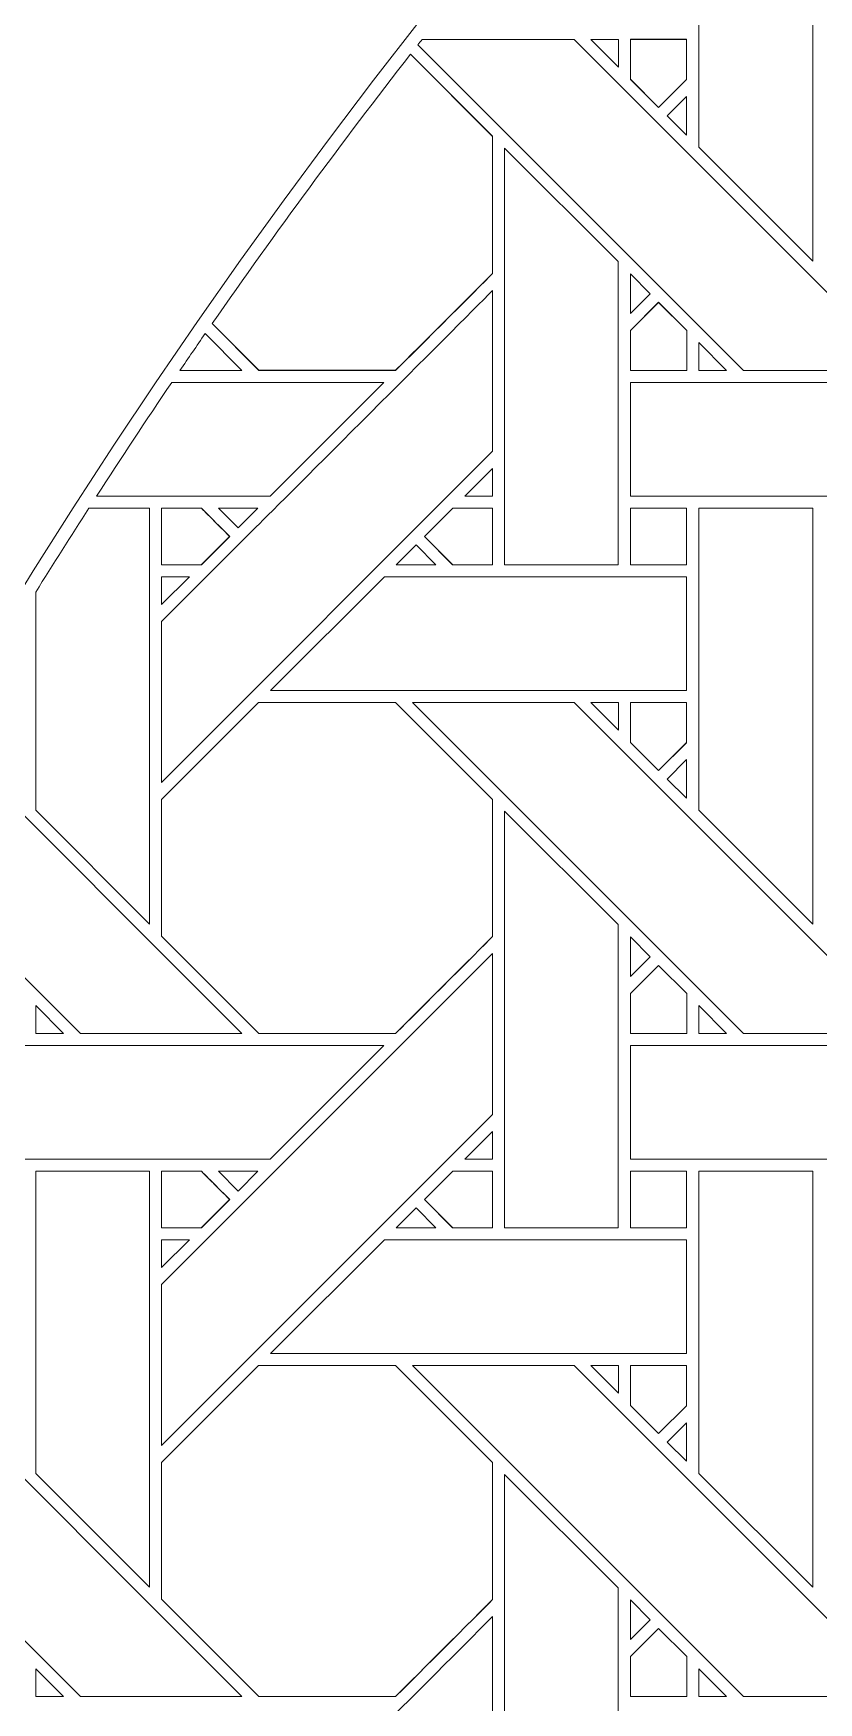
# Model space of a CAD drawing. Header units: inches. Extents: x 2.4 to 22.4, y -0.9 to 19.1.
# Drawn here: x 4.847 to 5.971, y 12.17 to 14.558 of the extents above; entities that cross this region are included whole.
import ezdxf

# ---------------------------------------------------------------- set-up
doc = ezdxf.new("R2010")
doc.units = ezdxf.units.IN
doc.header["$MEASUREMENT"] = 0
doc.layers.add('Design', color=7, linetype='Continuous', lineweight=0)

msp = doc.modelspace()

# ---------------------------------------------------------------- linework, layer by layer
at = {"layer": 'Design'}
for points, knots in [([(12.3829, 19.0948), (6.86, 19.0948), (2.3829, 14.6176), (2.3829, 9.0948), (2.3829, 3.5719), (6.86, -0.9052), (12.3829, -0.9052), (17.9057, -0.9052), (22.3829, 3.5719), (22.3829, 9.0948), (22.3829, 14.6176), (17.9057, 19.0948), (12.3829, 19.0948)], [0, 0, 0, 0, 1, 1, 1, 2, 2, 2, 3, 3, 3, 4, 4, 4, 4]), ([(12.3829, 17.972), (7.4801, 17.972), (3.5056, 13.9975), (3.5056, 9.0948), (3.5056, 4.192), (7.4801, 0.2175), (12.3829, 0.2175), (17.2856, 0.2175), (21.2601, 4.192), (21.2601, 9.0948), (21.2601, 13.9975), (17.2856, 17.972), (12.3829, 17.972)], [0, 0, 0, 0, 1, 1, 1, 2, 2, 2, 3, 3, 3, 4, 4, 4, 4]), ([(5.7992, 14.3954), (5.7992, 14.3954), (5.7992, 14.8276), (5.7992, 14.8276), (5.7992, 14.8276), (5.9622, 14.8276), (5.9622, 14.8276), (5.9622, 14.8276), (5.9622, 14.2324), (5.9622, 14.2324), (5.9622, 14.2324), (5.7992, 14.3954), (5.7992, 14.3954)], [0, 0, 0, 0, 1, 1, 1, 2, 2, 2, 3, 3, 3, 4, 4, 4, 4]), ([(5.4032, 14.5497), (5.4032, 14.5497), (5.6207, 14.5497), (5.6207, 14.5497), (5.6207, 14.5497), (6.0943, 14.076), (6.0943, 14.076), (6.0943, 14.076), (5.8633, 14.076), (5.8633, 14.076), (5.8633, 14.076), (5.3973, 14.5421), (5.3973, 14.5421), (5.3993, 14.5446), (5.4013, 14.5472), (5.4032, 14.5497)], [0, 0, 0, 0, 1, 1, 1, 2, 2, 2, 3, 3, 3, 4, 4, 4, 5, 5, 5, 5]), ([(5.6448, 14.5497), (5.6448, 14.5497), (5.6842, 14.5497), (5.6842, 14.5497), (5.6842, 14.5497), (5.6842, 14.5099), (5.6842, 14.5099), (5.6842, 14.5099), (5.6448, 14.5497), (5.6448, 14.5497)], [0, 0, 0, 0, 1, 1, 1, 2, 2, 2, 3, 3, 3, 3]), ([(5.7816, 14.5498), (5.7816, 14.5498), (5.7816, 14.4922), (5.7816, 14.4922), (5.7816, 14.4922), (5.7416, 14.4523), (5.7416, 14.4523), (5.7416, 14.4523), (5.7013, 14.4926), (5.7013, 14.4926), (5.7013, 14.4926), (5.7013, 14.5498), (5.7013, 14.5498), (5.7013, 14.5498), (5.7816, 14.5498), (5.7816, 14.5498)], [0, 0, 0, 0, 1, 1, 1, 2, 2, 2, 3, 3, 3, 4, 4, 4, 5, 5, 5, 5]), ([(5.7418, 14.4522), (5.7418, 14.4522), (5.7014, 14.4925), (5.7014, 14.4925), (5.7014, 14.4925), (5.7014, 14.5497), (5.7014, 14.5497), (5.7014, 14.5497), (5.7817, 14.5497), (5.7817, 14.5497), (5.7817, 14.5497), (5.7817, 14.4921), (5.7817, 14.4921), (5.7817, 14.4921), (5.7418, 14.4522), (5.7418, 14.4522)], [0, 0, 0, 0, 1, 1, 1, 2, 2, 2, 3, 3, 3, 4, 4, 4, 5, 5, 5, 5]), ([(5.5041, 14.4111), (5.5041, 14.4111), (5.5041, 14.2148), (5.5041, 14.2148), (5.4863, 14.1969), (5.3744, 14.0852), (5.3654, 14.0762), (5.3654, 14.0762), (5.1697, 14.0762), (5.1697, 14.0762), (5.1697, 14.0762), (5.1029, 14.143), (5.1029, 14.143), (5.1939, 14.2739), (5.2886, 14.4024), (5.3867, 14.5284), (5.3867, 14.5284), (5.5041, 14.4111), (5.5041, 14.4111)], [0, 0, 0, 0, 1, 1, 1, 2, 2, 2, 3, 3, 3, 4, 4, 4, 5, 5, 5, 6, 6, 6, 6]), ([(5.3867, 14.5284), (5.3867, 14.5284), (5.5042, 14.411), (5.5042, 14.411), (5.5042, 14.411), (5.5042, 14.2147), (5.5042, 14.2147), (5.4863, 14.1966), (5.3744, 14.0849), (5.3655, 14.0761), (5.3655, 14.0761), (5.1698, 14.0761), (5.1698, 14.0761), (5.1698, 14.0761), (5.1029, 14.143), (5.1029, 14.143), (5.1939, 14.2739), (5.2886, 14.4024), (5.3867, 14.5284)], [0, 0, 0, 0, 1, 1, 1, 2, 2, 2, 3, 3, 3, 4, 4, 4, 5, 5, 5, 6, 6, 6, 6]), ([(5.7817, 14.4679), (5.7817, 14.4679), (5.7817, 14.4127), (5.7817, 14.4127), (5.7817, 14.4127), (5.7539, 14.4401), (5.7539, 14.4401), (5.7539, 14.4401), (5.7817, 14.4679), (5.7817, 14.4679)], [0, 0, 0, 0, 1, 1, 1, 2, 2, 2, 3, 3, 3, 3]), ([(5.5214, 13.798), (5.5214, 13.798), (5.5214, 14.3939), (5.5214, 14.3939), (5.5214, 14.3939), (5.6841, 14.2317), (5.6841, 14.2317), (5.6841, 14.2317), (5.6841, 13.798), (5.6841, 13.798), (5.6841, 13.798), (5.5214, 13.798), (5.5214, 13.798)], [0, 0, 0, 0, 1, 1, 1, 2, 2, 2, 3, 3, 3, 4, 4, 4, 4]), ([(5.7015, 14.1575), (5.7015, 14.1575), (5.7015, 14.2142), (5.7015, 14.2142), (5.7015, 14.2142), (5.7296, 14.1857), (5.7296, 14.1857), (5.7296, 14.1857), (5.7015, 14.1575), (5.7015, 14.1575)], [0, 0, 0, 0, 1, 1, 1, 2, 2, 2, 3, 3, 3, 3]), ([(5.1661, 13.8522), (5.2074, 13.8933), (5.4477, 14.1338), (5.5042, 14.1903), (5.5042, 14.1903), (5.5042, 13.9603), (5.5042, 13.9603), (5.5042, 13.9603), (5.0306, 13.4866), (5.0306, 13.4866), (5.0306, 13.4866), (5.0306, 13.7167), (5.0306, 13.7167), (5.0306, 13.7167), (5.1661, 13.8522), (5.1661, 13.8522)], [0, 0, 0, 0, 1, 1, 1, 2, 2, 2, 3, 3, 3, 4, 4, 4, 5, 5, 5, 5]), ([(5.782, 14.0759), (5.782, 14.0759), (5.7013, 14.0759), (5.7013, 14.0759), (5.7013, 14.0759), (5.7013, 14.1332), (5.7013, 14.1332), (5.7013, 14.1332), (5.7416, 14.1735), (5.7416, 14.1735), (5.7416, 14.1735), (5.782, 14.1332), (5.782, 14.1332), (5.782, 14.1332), (5.782, 14.0759), (5.782, 14.0759)], [0, 0, 0, 0, 1, 1, 1, 2, 2, 2, 3, 3, 3, 4, 4, 4, 5, 5, 5, 5]), ([(5.7418, 14.1734), (5.7418, 14.1734), (5.7821, 14.1331), (5.7821, 14.1331), (5.7821, 14.1331), (5.7821, 14.0758), (5.7821, 14.0758), (5.7821, 14.0758), (5.7015, 14.0758), (5.7015, 14.0758), (5.7015, 14.0758), (5.7015, 14.1331), (5.7015, 14.1331), (5.7015, 14.1331), (5.7418, 14.1734), (5.7418, 14.1734)], [0, 0, 0, 0, 1, 1, 1, 2, 2, 2, 3, 3, 3, 4, 4, 4, 5, 5, 5, 5]), ([(5.1456, 14.076), (5.1456, 14.076), (5.0569, 14.076), (5.0569, 14.076), (5.0689, 14.0936), (5.0808, 14.1112), (5.0929, 14.1287), (5.0929, 14.1287), (5.1456, 14.076), (5.1456, 14.076)], [0, 0, 0, 0, 1, 1, 1, 2, 2, 2, 3, 3, 3, 3]), ([(5.7994, 14.076), (5.7994, 14.076), (5.7994, 14.1158), (5.7994, 14.1158), (5.7994, 14.1158), (5.8391, 14.076), (5.8391, 14.076), (5.8391, 14.076), (5.7994, 14.076), (5.7994, 14.076)], [0, 0, 0, 0, 1, 1, 1, 2, 2, 2, 3, 3, 3, 3]), ([(5.3484, 14.0588), (5.3484, 14.0588), (5.1857, 13.8961), (5.1857, 13.8961), (5.1857, 13.8961), (4.9375, 13.8961), (4.9375, 13.8961), (4.9728, 13.9507), (5.0086, 14.005), (5.0451, 14.0588), (5.0451, 14.0588), (5.3484, 14.0588), (5.3484, 14.0588)], [0, 0, 0, 0, 1, 1, 1, 2, 2, 2, 3, 3, 3, 4, 4, 4, 4]), ([(6.2972, 14.0588), (6.2972, 14.0588), (6.1344, 13.8961), (6.1344, 13.8961), (6.1344, 13.8961), (5.7015, 13.8961), (5.7015, 13.8961), (5.7015, 13.8961), (5.7015, 14.0588), (5.7015, 14.0588), (5.7015, 14.0588), (6.2972, 14.0588), (6.2972, 14.0588)], [0, 0, 0, 0, 1, 1, 1, 2, 2, 2, 3, 3, 3, 4, 4, 4, 4]), ([(5.4645, 13.8961), (5.4645, 13.8961), (5.5042, 13.9359), (5.5042, 13.9359), (5.5042, 13.9359), (5.5042, 13.8961), (5.5042, 13.8961), (5.5042, 13.8961), (5.4645, 13.8961), (5.4645, 13.8961)], [0, 0, 0, 0, 1, 1, 1, 2, 2, 2, 3, 3, 3, 3]), ([(4.9263, 13.8788), (4.9263, 13.8788), (5.0134, 13.8788), (5.0134, 13.8788), (5.0134, 13.8788), (5.0134, 13.2837), (5.0134, 13.2837), (5.0134, 13.2837), (4.8505, 13.4466), (4.8505, 13.4466), (4.8505, 13.4466), (4.8505, 13.7588), (4.8505, 13.7588), (4.8755, 13.799), (4.9007, 13.839), (4.9263, 13.8788)], [0, 0, 0, 0, 1, 1, 1, 2, 2, 2, 3, 3, 3, 4, 4, 4, 5, 5, 5, 5]), ([(5.0874, 13.7981), (5.0874, 13.7981), (5.0304, 13.7981), (5.0304, 13.7981), (5.0304, 13.7981), (5.0304, 13.8789), (5.0304, 13.8789), (5.0304, 13.8789), (5.0875, 13.8789), (5.0875, 13.8789), (5.0926, 13.8738), (5.1234, 13.843), (5.1278, 13.8386), (5.1278, 13.8386), (5.0874, 13.7981), (5.0874, 13.7981)], [0, 0, 0, 0, 1, 1, 1, 2, 2, 2, 3, 3, 3, 4, 4, 4, 5, 5, 5, 5]), ([(5.1123, 13.8542), (5.1123, 13.8542), (5.128, 13.8385), (5.128, 13.8385), (5.128, 13.8385), (5.0876, 13.7981), (5.0876, 13.7981), (5.0876, 13.7981), (5.0306, 13.7981), (5.0306, 13.7981), (5.0306, 13.7981), (5.0306, 13.8788), (5.0306, 13.8788), (5.0306, 13.8788), (5.0876, 13.8788), (5.0876, 13.8788), (5.093, 13.8735), (5.103, 13.8635), (5.1123, 13.8542)], [0, 0, 0, 0, 1, 1, 1, 2, 2, 2, 3, 3, 3, 4, 4, 4, 5, 5, 5, 6, 6, 6, 6]), ([(5.112, 13.8788), (5.112, 13.8788), (5.1685, 13.8788), (5.1685, 13.8788), (5.1685, 13.8788), (5.1402, 13.8506), (5.1402, 13.8506), (5.1402, 13.8506), (5.112, 13.8788), (5.112, 13.8788)], [0, 0, 0, 0, 1, 1, 1, 2, 2, 2, 3, 3, 3, 3]), ([(5.5041, 13.7981), (5.5041, 13.7981), (5.447, 13.7981), (5.447, 13.7981), (5.447, 13.7981), (5.4066, 13.8385), (5.4066, 13.8385), (5.4066, 13.8385), (5.4471, 13.8789), (5.4471, 13.8789), (5.4471, 13.8789), (5.5041, 13.8789), (5.5041, 13.8789), (5.5041, 13.8789), (5.5041, 13.7981), (5.5041, 13.7981)], [0, 0, 0, 0, 1, 1, 1, 2, 2, 2, 3, 3, 3, 4, 4, 4, 5, 5, 5, 5]), ([(5.5042, 13.8789), (5.5042, 13.8789), (5.5042, 13.798), (5.5042, 13.798), (5.5042, 13.798), (5.4471, 13.798), (5.4471, 13.798), (5.4471, 13.798), (5.4068, 13.8384), (5.4068, 13.8384), (5.4068, 13.8384), (5.4472, 13.8789), (5.4472, 13.8789), (5.4472, 13.8789), (5.5042, 13.8789), (5.5042, 13.8789)], [0, 0, 0, 0, 1, 1, 1, 2, 2, 2, 3, 3, 3, 4, 4, 4, 5, 5, 5, 5]), ([(5.7816, 13.7981), (5.7816, 13.7981), (5.7013, 13.7981), (5.7013, 13.7981), (5.7013, 13.7981), (5.7013, 13.8789), (5.7013, 13.8789), (5.7013, 13.8789), (5.7816, 13.8789), (5.7816, 13.8789), (5.7816, 13.8789), (5.7816, 13.7981), (5.7816, 13.7981)], [0, 0, 0, 0, 1, 1, 1, 2, 2, 2, 3, 3, 3, 4, 4, 4, 4]), ([(5.7817, 13.8788), (5.7817, 13.8788), (5.7817, 13.798), (5.7817, 13.798), (5.7817, 13.798), (5.7015, 13.798), (5.7015, 13.798), (5.7015, 13.798), (5.7015, 13.8788), (5.7015, 13.8788), (5.7015, 13.8788), (5.7817, 13.8788), (5.7817, 13.8788)], [0, 0, 0, 0, 1, 1, 1, 2, 2, 2, 3, 3, 3, 4, 4, 4, 4]), ([(5.9622, 13.8788), (5.9622, 13.8788), (5.9622, 13.2837), (5.9622, 13.2837), (5.9622, 13.2837), (5.7992, 13.4466), (5.7992, 13.4466), (5.7992, 13.4466), (5.7992, 13.8788), (5.7992, 13.8788), (5.7992, 13.8788), (5.9622, 13.8788), (5.9622, 13.8788)], [0, 0, 0, 0, 1, 1, 1, 2, 2, 2, 3, 3, 3, 4, 4, 4, 4]), ([(5.4229, 13.798), (5.4229, 13.798), (5.3664, 13.798), (5.3664, 13.798), (5.3664, 13.798), (5.3947, 13.8263), (5.3947, 13.8263), (5.3947, 13.8263), (5.4229, 13.798), (5.4229, 13.798)], [0, 0, 0, 0, 1, 1, 1, 2, 2, 2, 3, 3, 3, 3]), ([(5.0704, 13.7809), (5.0704, 13.7809), (5.0306, 13.7411), (5.0306, 13.7411), (5.0306, 13.7411), (5.0306, 13.7809), (5.0306, 13.7809), (5.0306, 13.7809), (5.0704, 13.7809), (5.0704, 13.7809)], [0, 0, 0, 0, 1, 1, 1, 2, 2, 2, 3, 3, 3, 3]), ([(5.7817, 13.7809), (5.7817, 13.7809), (5.7817, 13.6181), (5.7817, 13.6181), (5.7817, 13.6181), (5.1864, 13.6181), (5.1864, 13.6181), (5.1864, 13.6181), (5.3493, 13.7809), (5.3493, 13.7809), (5.3493, 13.7809), (5.7817, 13.7809), (5.7817, 13.7809)], [0, 0, 0, 0, 1, 1, 1, 2, 2, 2, 3, 3, 3, 4, 4, 4, 4]), ([(5.5041, 13.4623), (5.5041, 13.4623), (5.5041, 13.2661), (5.5041, 13.2661), (5.4863, 13.2482), (5.3744, 13.1364), (5.3654, 13.1274), (5.3654, 13.1274), (5.1697, 13.1274), (5.1697, 13.1274), (5.1697, 13.1274), (5.0304, 13.2667), (5.0304, 13.2667), (5.0304, 13.2667), (5.0304, 13.4623), (5.0304, 13.4623), (5.0304, 13.4623), (5.1691, 13.601), (5.1691, 13.601), (5.1691, 13.601), (5.3654, 13.601), (5.3654, 13.601), (5.3654, 13.601), (5.5041, 13.4623), (5.5041, 13.4623)], [0, 0, 0, 0, 1, 1, 1, 2, 2, 2, 3, 3, 3, 4, 4, 4, 5, 5, 5, 6, 6, 6, 7, 7, 7, 8, 8, 8, 8]), ([(5.1693, 13.601), (5.1693, 13.601), (5.3655, 13.601), (5.3655, 13.601), (5.3655, 13.601), (5.5042, 13.4622), (5.5042, 13.4622), (5.5042, 13.4622), (5.5042, 13.266), (5.5042, 13.266), (5.4863, 13.2479), (5.3744, 13.1362), (5.3655, 13.1273), (5.3655, 13.1273), (5.1698, 13.1273), (5.1698, 13.1273), (5.1698, 13.1273), (5.0306, 13.2666), (5.0306, 13.2666), (5.0306, 13.2666), (5.0306, 13.4622), (5.0306, 13.4622), (5.0306, 13.4622), (5.1693, 13.601), (5.1693, 13.601)], [0, 0, 0, 0, 1, 1, 1, 2, 2, 2, 3, 3, 3, 4, 4, 4, 5, 5, 5, 6, 6, 6, 7, 7, 7, 8, 8, 8, 8]), ([(5.6207, 13.601), (5.6207, 13.601), (6.0943, 13.1273), (6.0943, 13.1273), (6.0943, 13.1273), (5.8633, 13.1273), (5.8633, 13.1273), (5.8633, 13.1273), (5.3897, 13.601), (5.3897, 13.601), (5.3897, 13.601), (5.6207, 13.601), (5.6207, 13.601)], [0, 0, 0, 0, 1, 1, 1, 2, 2, 2, 3, 3, 3, 4, 4, 4, 4]), ([(5.6842, 13.601), (5.6842, 13.601), (5.6842, 13.5611), (5.6842, 13.5611), (5.6842, 13.5611), (5.6448, 13.601), (5.6448, 13.601), (5.6448, 13.601), (5.6842, 13.601), (5.6842, 13.601)], [0, 0, 0, 0, 1, 1, 1, 2, 2, 2, 3, 3, 3, 3]), ([(5.7816, 13.601), (5.7816, 13.601), (5.7816, 13.5435), (5.7816, 13.5435), (5.7816, 13.5435), (5.7416, 13.5035), (5.7416, 13.5035), (5.7416, 13.5035), (5.7013, 13.5438), (5.7013, 13.5438), (5.7013, 13.5438), (5.7013, 13.601), (5.7013, 13.601), (5.7013, 13.601), (5.7816, 13.601), (5.7816, 13.601)], [0, 0, 0, 0, 1, 1, 1, 2, 2, 2, 3, 3, 3, 4, 4, 4, 5, 5, 5, 5]), ([(5.7418, 13.5034), (5.7418, 13.5034), (5.7014, 13.5438), (5.7014, 13.5438), (5.7014, 13.5438), (5.7014, 13.601), (5.7014, 13.601), (5.7014, 13.601), (5.7817, 13.601), (5.7817, 13.601), (5.7817, 13.601), (5.7817, 13.5434), (5.7817, 13.5434), (5.7817, 13.5434), (5.7418, 13.5034), (5.7418, 13.5034)], [0, 0, 0, 0, 1, 1, 1, 2, 2, 2, 3, 3, 3, 4, 4, 4, 5, 5, 5, 5]), ([(5.1456, 13.1273), (5.1456, 13.1273), (4.9146, 13.1273), (4.9146, 13.1273), (4.9146, 13.1273), (4.6404, 13.4015), (4.6404, 13.4015), (4.6679, 13.4509), (4.6959, 13.4999), (4.7243, 13.5486), (4.7243, 13.5486), (5.1456, 13.1273), (5.1456, 13.1273)], [0, 0, 0, 0, 1, 1, 1, 2, 2, 2, 3, 3, 3, 4, 4, 4, 4]), ([(5.7817, 13.5191), (5.7817, 13.5191), (5.7817, 13.464), (5.7817, 13.464), (5.7817, 13.464), (5.7539, 13.4913), (5.7539, 13.4913), (5.7539, 13.4913), (5.7817, 13.5191), (5.7817, 13.5191)], [0, 0, 0, 0, 1, 1, 1, 2, 2, 2, 3, 3, 3, 3]), ([(5.5214, 12.8493), (5.5214, 12.8493), (5.5214, 13.4452), (5.5214, 13.4452), (5.5214, 13.4452), (5.6841, 13.283), (5.6841, 13.283), (5.6841, 13.283), (5.6841, 12.8493), (5.6841, 12.8493), (5.6841, 12.8493), (5.5214, 12.8493), (5.5214, 12.8493)], [0, 0, 0, 0, 1, 1, 1, 2, 2, 2, 3, 3, 3, 4, 4, 4, 4]), ([(5.7015, 13.2088), (5.7015, 13.2088), (5.7015, 13.2655), (5.7015, 13.2655), (5.7015, 13.2655), (5.7296, 13.2369), (5.7296, 13.2369), (5.7296, 13.2369), (5.7015, 13.2088), (5.7015, 13.2088)], [0, 0, 0, 0, 1, 1, 1, 2, 2, 2, 3, 3, 3, 3]), ([(5.5042, 13.0116), (5.5042, 13.0116), (5.0306, 12.5379), (5.0306, 12.5379), (5.0306, 12.5379), (5.0306, 12.768), (5.0306, 12.768), (5.0306, 12.768), (5.5042, 13.2416), (5.5042, 13.2416), (5.5042, 13.2416), (5.5042, 13.0116), (5.5042, 13.0116)], [0, 0, 0, 0, 1, 1, 1, 2, 2, 2, 3, 3, 3, 4, 4, 4, 4]), ([(5.782, 13.1845), (5.782, 13.1845), (5.782, 13.1272), (5.782, 13.1272), (5.782, 13.1272), (5.7013, 13.1272), (5.7013, 13.1272), (5.7013, 13.1272), (5.7013, 13.1845), (5.7013, 13.1845), (5.7013, 13.1845), (5.7416, 13.2248), (5.7416, 13.2248), (5.7416, 13.2248), (5.782, 13.1845), (5.782, 13.1845)], [0, 0, 0, 0, 1, 1, 1, 2, 2, 2, 3, 3, 3, 4, 4, 4, 5, 5, 5, 5]), ([(5.7418, 13.2247), (5.7418, 13.2247), (5.7821, 13.1844), (5.7821, 13.1844), (5.7821, 13.1844), (5.7821, 13.1271), (5.7821, 13.1271), (5.7821, 13.1271), (5.7015, 13.1271), (5.7015, 13.1271), (5.7015, 13.1271), (5.7015, 13.1844), (5.7015, 13.1844), (5.7015, 13.1844), (5.7418, 13.2247), (5.7418, 13.2247)], [0, 0, 0, 0, 1, 1, 1, 2, 2, 2, 3, 3, 3, 4, 4, 4, 5, 5, 5, 5]), ([(4.8506, 13.1273), (4.8506, 13.1273), (4.8506, 13.1671), (4.8506, 13.1671), (4.8506, 13.1671), (4.8904, 13.1273), (4.8904, 13.1273), (4.8904, 13.1273), (4.8506, 13.1273), (4.8506, 13.1273)], [0, 0, 0, 0, 1, 1, 1, 2, 2, 2, 3, 3, 3, 3]), ([(5.7994, 13.1273), (5.7994, 13.1273), (5.7994, 13.1671), (5.7994, 13.1671), (5.7994, 13.1671), (5.8391, 13.1273), (5.8391, 13.1273), (5.8391, 13.1273), (5.7994, 13.1273), (5.7994, 13.1273)], [0, 0, 0, 0, 1, 1, 1, 2, 2, 2, 3, 3, 3, 3]), ([(5.3484, 13.1101), (5.3484, 13.1101), (5.1857, 12.9474), (5.1857, 12.9474), (5.1857, 12.9474), (4.7527, 12.9474), (4.7527, 12.9474), (4.7527, 12.9474), (4.7527, 13.1101), (4.7527, 13.1101), (4.7527, 13.1101), (5.3484, 13.1101), (5.3484, 13.1101)], [0, 0, 0, 0, 1, 1, 1, 2, 2, 2, 3, 3, 3, 4, 4, 4, 4]), ([(6.2972, 13.1101), (6.2972, 13.1101), (6.1344, 12.9474), (6.1344, 12.9474), (6.1344, 12.9474), (5.7015, 12.9474), (5.7015, 12.9474), (5.7015, 12.9474), (5.7015, 13.1101), (5.7015, 13.1101), (5.7015, 13.1101), (6.2972, 13.1101), (6.2972, 13.1101)], [0, 0, 0, 0, 1, 1, 1, 2, 2, 2, 3, 3, 3, 4, 4, 4, 4]), ([(5.4645, 12.9474), (5.4645, 12.9474), (5.5042, 12.9872), (5.5042, 12.9872), (5.5042, 12.9872), (5.5042, 12.9474), (5.5042, 12.9474), (5.5042, 12.9474), (5.4645, 12.9474), (5.4645, 12.9474)], [0, 0, 0, 0, 1, 1, 1, 2, 2, 2, 3, 3, 3, 3]), ([(5.0134, 12.9301), (5.0134, 12.9301), (5.0134, 12.335), (5.0134, 12.335), (5.0134, 12.335), (4.8505, 12.4979), (4.8505, 12.4979), (4.8505, 12.4979), (4.8505, 12.9301), (4.8505, 12.9301), (4.8505, 12.9301), (5.0134, 12.9301), (5.0134, 12.9301)], [0, 0, 0, 0, 1, 1, 1, 2, 2, 2, 3, 3, 3, 4, 4, 4, 4]), ([(5.0304, 12.8494), (5.0304, 12.8494), (5.0304, 12.9302), (5.0304, 12.9302), (5.0304, 12.9302), (5.0875, 12.9302), (5.0875, 12.9302), (5.0926, 12.9251), (5.1234, 12.8942), (5.1278, 12.8898), (5.1278, 12.8898), (5.0874, 12.8494), (5.0874, 12.8494), (5.0874, 12.8494), (5.0304, 12.8494), (5.0304, 12.8494)], [0, 0, 0, 0, 1, 1, 1, 2, 2, 2, 3, 3, 3, 4, 4, 4, 5, 5, 5, 5]), ([(5.1121, 12.9056), (5.1121, 12.9056), (5.128, 12.8898), (5.128, 12.8898), (5.128, 12.8898), (5.0876, 12.8493), (5.0876, 12.8493), (5.0876, 12.8493), (5.0306, 12.8493), (5.0306, 12.8493), (5.0306, 12.8493), (5.0306, 12.9301), (5.0306, 12.9301), (5.0306, 12.9301), (5.0876, 12.9301), (5.0876, 12.9301), (5.093, 12.9248), (5.1028, 12.9149), (5.1121, 12.9056)], [0, 0, 0, 0, 1, 1, 1, 2, 2, 2, 3, 3, 3, 4, 4, 4, 5, 5, 5, 6, 6, 6, 6]), ([(5.112, 12.9301), (5.112, 12.9301), (5.1685, 12.9301), (5.1685, 12.9301), (5.1685, 12.9301), (5.1402, 12.9019), (5.1402, 12.9019), (5.1402, 12.9019), (5.112, 12.9301), (5.112, 12.9301)], [0, 0, 0, 0, 1, 1, 1, 2, 2, 2, 3, 3, 3, 3]), ([(5.4066, 12.8898), (5.4066, 12.8898), (5.4471, 12.9302), (5.4471, 12.9302), (5.4471, 12.9302), (5.5041, 12.9302), (5.5041, 12.9302), (5.5041, 12.9302), (5.5041, 12.8494), (5.5041, 12.8494), (5.5041, 12.8494), (5.447, 12.8494), (5.447, 12.8494), (5.447, 12.8494), (5.4066, 12.8898), (5.4066, 12.8898)], [0, 0, 0, 0, 1, 1, 1, 2, 2, 2, 3, 3, 3, 4, 4, 4, 5, 5, 5, 5]), ([(5.5042, 12.9301), (5.5042, 12.9301), (5.5042, 12.8493), (5.5042, 12.8493), (5.5042, 12.8493), (5.4471, 12.8493), (5.4471, 12.8493), (5.4471, 12.8493), (5.4068, 12.8897), (5.4068, 12.8897), (5.4068, 12.8897), (5.4472, 12.9301), (5.4472, 12.9301), (5.4472, 12.9301), (5.5042, 12.9301), (5.5042, 12.9301)], [0, 0, 0, 0, 1, 1, 1, 2, 2, 2, 3, 3, 3, 4, 4, 4, 5, 5, 5, 5]), ([(5.7816, 12.9302), (5.7816, 12.9302), (5.7816, 12.8494), (5.7816, 12.8494), (5.7816, 12.8494), (5.7013, 12.8494), (5.7013, 12.8494), (5.7013, 12.8494), (5.7013, 12.9302), (5.7013, 12.9302), (5.7013, 12.9302), (5.7816, 12.9302), (5.7816, 12.9302)], [0, 0, 0, 0, 1, 1, 1, 2, 2, 2, 3, 3, 3, 4, 4, 4, 4]), ([(5.7817, 12.9301), (5.7817, 12.9301), (5.7817, 12.8493), (5.7817, 12.8493), (5.7817, 12.8493), (5.7015, 12.8493), (5.7015, 12.8493), (5.7015, 12.8493), (5.7015, 12.9301), (5.7015, 12.9301), (5.7015, 12.9301), (5.7817, 12.9301), (5.7817, 12.9301)], [0, 0, 0, 0, 1, 1, 1, 2, 2, 2, 3, 3, 3, 4, 4, 4, 4]), ([(5.7992, 12.4979), (5.7992, 12.4979), (5.7992, 12.9301), (5.7992, 12.9301), (5.7992, 12.9301), (5.9622, 12.9301), (5.9622, 12.9301), (5.9622, 12.9301), (5.9622, 12.335), (5.9622, 12.335), (5.9622, 12.335), (5.7992, 12.4979), (5.7992, 12.4979)], [0, 0, 0, 0, 1, 1, 1, 2, 2, 2, 3, 3, 3, 4, 4, 4, 4]), ([(5.4229, 12.8493), (5.4229, 12.8493), (5.3664, 12.8493), (5.3664, 12.8493), (5.3664, 12.8493), (5.3947, 12.8776), (5.3947, 12.8776), (5.3947, 12.8776), (5.4229, 12.8493), (5.4229, 12.8493)], [0, 0, 0, 0, 1, 1, 1, 2, 2, 2, 3, 3, 3, 3]), ([(5.0704, 12.8322), (5.0704, 12.8322), (5.0306, 12.7924), (5.0306, 12.7924), (5.0306, 12.7924), (5.0306, 12.8322), (5.0306, 12.8322), (5.0306, 12.8322), (5.0704, 12.8322), (5.0704, 12.8322)], [0, 0, 0, 0, 1, 1, 1, 2, 2, 2, 3, 3, 3, 3]), ([(5.7817, 12.8322), (5.7817, 12.8322), (5.7817, 12.6694), (5.7817, 12.6694), (5.7817, 12.6694), (5.1864, 12.6694), (5.1864, 12.6694), (5.1864, 12.6694), (5.3493, 12.8322), (5.3493, 12.8322), (5.3493, 12.8322), (5.7817, 12.8322), (5.7817, 12.8322)], [0, 0, 0, 0, 1, 1, 1, 2, 2, 2, 3, 3, 3, 4, 4, 4, 4]), ([(5.1456, 12.1786), (5.1456, 12.1786), (4.9146, 12.1786), (4.9146, 12.1786), (4.9146, 12.1786), (4.441, 12.6522), (4.441, 12.6522), (4.441, 12.6522), (4.6719, 12.6522), (4.6719, 12.6522), (4.6719, 12.6522), (5.1456, 12.1786), (5.1456, 12.1786)], [0, 0, 0, 0, 1, 1, 1, 2, 2, 2, 3, 3, 3, 4, 4, 4, 4]), ([(5.1691, 12.6523), (5.1691, 12.6523), (5.3654, 12.6523), (5.3654, 12.6523), (5.3654, 12.6523), (5.5041, 12.5136), (5.5041, 12.5136), (5.5041, 12.5136), (5.5041, 12.3174), (5.5041, 12.3174), (5.4863, 12.2994), (5.3744, 12.1877), (5.3654, 12.1787), (5.3654, 12.1787), (5.1697, 12.1787), (5.1697, 12.1787), (5.1697, 12.1787), (5.0304, 12.3179), (5.0304, 12.3179), (5.0304, 12.3179), (5.0304, 12.5136), (5.0304, 12.5136), (5.0304, 12.5136), (5.1691, 12.6523), (5.1691, 12.6523)], [0, 0, 0, 0, 1, 1, 1, 2, 2, 2, 3, 3, 3, 4, 4, 4, 5, 5, 5, 6, 6, 6, 7, 7, 7, 8, 8, 8, 8]), ([(5.3655, 12.6522), (5.3655, 12.6522), (5.5042, 12.5135), (5.5042, 12.5135), (5.5042, 12.5135), (5.5042, 12.3173), (5.5042, 12.3173), (5.4858, 12.2987), (5.374, 12.1871), (5.3655, 12.1786), (5.3655, 12.1786), (5.1698, 12.1786), (5.1698, 12.1786), (5.1698, 12.1786), (5.0306, 12.3178), (5.0306, 12.3178), (5.0306, 12.3178), (5.0306, 12.5135), (5.0306, 12.5135), (5.0306, 12.5135), (5.1693, 12.6522), (5.1693, 12.6522), (5.1693, 12.6522), (5.3655, 12.6522), (5.3655, 12.6522)], [0, 0, 0, 0, 1, 1, 1, 2, 2, 2, 3, 3, 3, 4, 4, 4, 5, 5, 5, 6, 6, 6, 7, 7, 7, 8, 8, 8, 8]), ([(6.0943, 12.1786), (6.0943, 12.1786), (5.8633, 12.1786), (5.8633, 12.1786), (5.8633, 12.1786), (5.3897, 12.6522), (5.3897, 12.6522), (5.3897, 12.6522), (5.6207, 12.6522), (5.6207, 12.6522), (5.6207, 12.6522), (6.0943, 12.1786), (6.0943, 12.1786)], [0, 0, 0, 0, 1, 1, 1, 2, 2, 2, 3, 3, 3, 4, 4, 4, 4]), ([(5.6448, 12.6522), (5.6448, 12.6522), (5.6842, 12.6522), (5.6842, 12.6522), (5.6842, 12.6522), (5.6842, 12.6124), (5.6842, 12.6124), (5.6842, 12.6124), (5.6448, 12.6522), (5.6448, 12.6522)], [0, 0, 0, 0, 1, 1, 1, 2, 2, 2, 3, 3, 3, 3]), ([(5.7816, 12.6523), (5.7816, 12.6523), (5.7816, 12.5947), (5.7816, 12.5947), (5.7816, 12.5947), (5.7416, 12.5548), (5.7416, 12.5548), (5.7416, 12.5548), (5.7013, 12.5951), (5.7013, 12.5951), (5.7013, 12.5951), (5.7013, 12.6523), (5.7013, 12.6523), (5.7013, 12.6523), (5.7816, 12.6523), (5.7816, 12.6523)], [0, 0, 0, 0, 1, 1, 1, 2, 2, 2, 3, 3, 3, 4, 4, 4, 5, 5, 5, 5]), ([(5.7418, 12.5547), (5.7418, 12.5547), (5.7014, 12.595), (5.7014, 12.595), (5.7014, 12.595), (5.7014, 12.6522), (5.7014, 12.6522), (5.7014, 12.6522), (5.7817, 12.6522), (5.7817, 12.6522), (5.7817, 12.6522), (5.7817, 12.5946), (5.7817, 12.5946), (5.7817, 12.5946), (5.7418, 12.5547), (5.7418, 12.5547)], [0, 0, 0, 0, 1, 1, 1, 2, 2, 2, 3, 3, 3, 4, 4, 4, 5, 5, 5, 5]), ([(5.7817, 12.5704), (5.7817, 12.5704), (5.7817, 12.5152), (5.7817, 12.5152), (5.7817, 12.5152), (5.7539, 12.5426), (5.7539, 12.5426), (5.7539, 12.5426), (5.7817, 12.5704), (5.7817, 12.5704)], [0, 0, 0, 0, 1, 1, 1, 2, 2, 2, 3, 3, 3, 3]), ([(5.6841, 12.3343), (5.6841, 12.3343), (5.6841, 11.9006), (5.6841, 11.9006), (5.6841, 11.9006), (5.5214, 11.9006), (5.5214, 11.9006), (5.5214, 11.9006), (5.5214, 12.4964), (5.5214, 12.4964), (5.5214, 12.4964), (5.6841, 12.3343), (5.6841, 12.3343)], [0, 0, 0, 0, 1, 1, 1, 2, 2, 2, 3, 3, 3, 4, 4, 4, 4]), ([(5.7015, 12.26), (5.7015, 12.26), (5.7015, 12.3168), (5.7015, 12.3168), (5.7015, 12.3168), (5.7296, 12.2882), (5.7296, 12.2882), (5.7296, 12.2882), (5.7015, 12.26), (5.7015, 12.26)], [0, 0, 0, 0, 1, 1, 1, 2, 2, 2, 3, 3, 3, 3]), ([(5.1668, 11.9555), (5.2162, 12.0046), (5.4488, 12.2374), (5.5042, 12.2929), (5.5042, 12.2929), (5.5042, 12.0628), (5.5042, 12.0628), (5.5042, 12.0628), (5.0306, 11.5892), (5.0306, 11.5892), (5.0306, 11.5892), (5.0306, 11.8193), (5.0306, 11.8193), (5.0306, 11.8193), (5.1668, 11.9555), (5.1668, 11.9555)], [0, 0, 0, 0, 1, 1, 1, 2, 2, 2, 3, 3, 3, 4, 4, 4, 5, 5, 5, 5]), ([(5.782, 12.2357), (5.782, 12.2357), (5.782, 12.1784), (5.782, 12.1784), (5.782, 12.1784), (5.7013, 12.1784), (5.7013, 12.1784), (5.7013, 12.1784), (5.7013, 12.2357), (5.7013, 12.2357), (5.7013, 12.2357), (5.7416, 12.276), (5.7416, 12.276), (5.7416, 12.276), (5.782, 12.2357), (5.782, 12.2357)], [0, 0, 0, 0, 1, 1, 1, 2, 2, 2, 3, 3, 3, 4, 4, 4, 5, 5, 5, 5]), ([(5.7418, 12.276), (5.7418, 12.276), (5.7821, 12.2357), (5.7821, 12.2357), (5.7821, 12.2357), (5.7821, 12.1784), (5.7821, 12.1784), (5.7821, 12.1784), (5.7015, 12.1784), (5.7015, 12.1784), (5.7015, 12.1784), (5.7015, 12.2356), (5.7015, 12.2356), (5.7015, 12.2356), (5.7418, 12.276), (5.7418, 12.276)], [0, 0, 0, 0, 1, 1, 1, 2, 2, 2, 3, 3, 3, 4, 4, 4, 5, 5, 5, 5]), ([(4.8506, 12.1786), (4.8506, 12.1786), (4.8506, 12.2184), (4.8506, 12.2184), (4.8506, 12.2184), (4.8904, 12.1786), (4.8904, 12.1786), (4.8904, 12.1786), (4.8506, 12.1786), (4.8506, 12.1786)], [0, 0, 0, 0, 1, 1, 1, 2, 2, 2, 3, 3, 3, 3]), ([(5.7994, 12.1786), (5.7994, 12.1786), (5.7994, 12.2184), (5.7994, 12.2184), (5.7994, 12.2184), (5.8391, 12.1786), (5.8391, 12.1786), (5.8391, 12.1786), (5.7994, 12.1786), (5.7994, 12.1786)], [0, 0, 0, 0, 1, 1, 1, 2, 2, 2, 3, 3, 3, 3])]:
    msp.add_open_spline(points, degree=3, knots=knots, dxfattribs=at)

doc.saveas('drawing.dxf')
